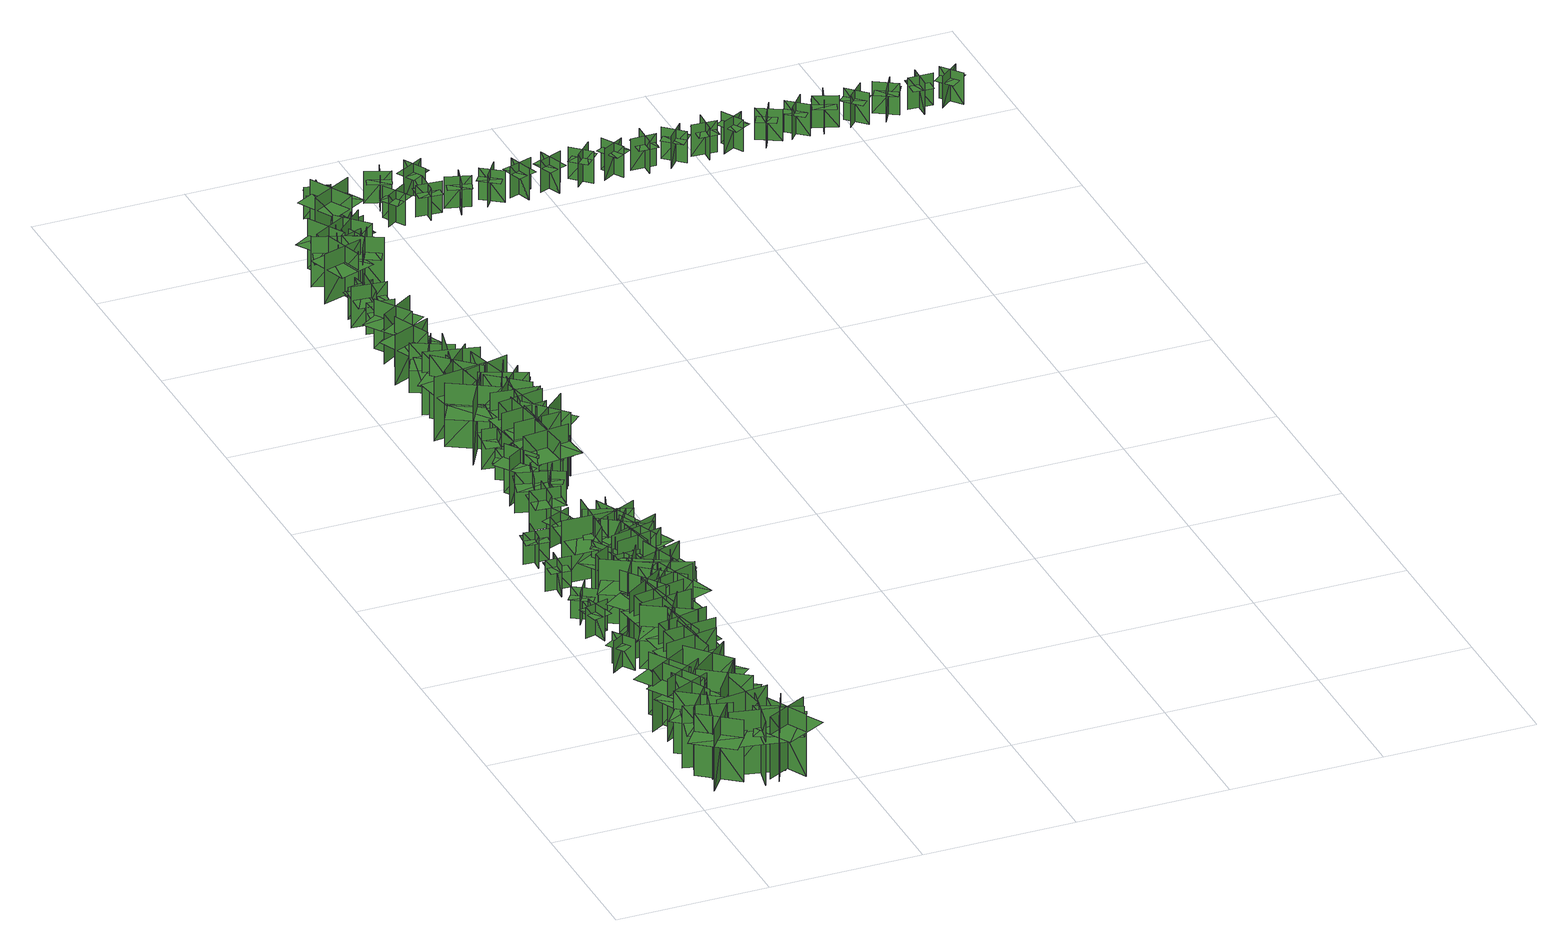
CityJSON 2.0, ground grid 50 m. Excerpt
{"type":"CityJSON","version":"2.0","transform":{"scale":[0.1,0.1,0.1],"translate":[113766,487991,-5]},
"CityObjects":{
"tree1":{"type":"SolitaryVegetationObject","geometry":[{"type":"MultiSurface","lod":"1","boundaries":[[[0,1,2]],[[0,2,3]],[[4,5,6]],[[4,6,7]],[[8,9,10]],[[8,10,11]],[[8,11,12]],[[8,12,13]]]}]},
"tree2":{"type":"SolitaryVegetationObject","geometry":[{"type":"MultiSurface","lod":"1","boundaries":[[[14,15,16]],[[14,16,17]],[[18,19,20]],[[18,20,21]],[[22,23,24]],[[22,24,25]],[[22,25,26]],[[22,26,27]]]}]},
"tree3":{"type":"SolitaryVegetationObject","geometry":[{"type":"MultiSurface","lod":"1","boundaries":[[[28,29,30]],[[28,30,31]],[[32,33,34]],[[32,34,35]],[[36,37,38]],[[36,38,39]],[[36,39,40]],[[36,40,41]]]}]},
"tree4":{"type":"SolitaryVegetationObject","geometry":[{"type":"MultiSurface","lod":"1","boundaries":[[[42,43,44]],[[42,44,45]],[[46,47,48]],[[46,48,49]],[[50,51,52]],[[50,52,53]],[[50,53,54]],[[50,54,55]]]}]},
"tree5":{"type":"SolitaryVegetationObject","geometry":[{"type":"MultiSurface","lod":"1","boundaries":[[[56,57,58]],[[56,58,59]],[[60,61,62]],[[60,62,63]],[[64,65,66]],[[64,66,67]],[[64,67,68]],[[64,68,69]]]}]},
"tree6":{"type":"SolitaryVegetationObject","geometry":[{"type":"MultiSurface","lod":"1","boundaries":[[[70,71,72]],[[70,72,73]],[[74,75,76]],[[74,76,77]],[[78,79,80]],[[78,80,81]],[[78,81,82]],[[78,82,83]]]}]},
"tree7":{"type":"SolitaryVegetationObject","geometry":[{"type":"MultiSurface","lod":"1","boundaries":[[[84,85,86]],[[84,86,87]],[[88,89,90]],[[88,90,91]],[[92,93,94]],[[92,94,95]],[[92,95,96]],[[92,96,97]]]}]},
"tree8":{"type":"SolitaryVegetationObject","geometry":[{"type":"MultiSurface","lod":"1","boundaries":[[[98,99,100]],[[98,100,101]],[[102,103,104]],[[102,104,105]],[[106,107,108]],[[106,108,109]],[[106,109,110]],[[106,110,111]]]}]},
"tree9":{"type":"SolitaryVegetationObject","geometry":[{"type":"MultiSurface","lod":"1","boundaries":[[[112,113,114]],[[112,114,115]],[[116,117,118]],[[116,118,119]],[[120,121,122]],[[120,122,123]],[[120,123,124]],[[120,124,125]]]}]},
"tree10":{"type":"SolitaryVegetationObject","geometry":[{"type":"MultiSurface","lod":"1","boundaries":[[[126,127,128]],[[126,128,129]],[[130,131,132]],[[130,132,133]],[[134,135,136]],[[134,136,137]],[[134,137,138]],[[134,138,139]]]}]},
"tree11":{"type":"SolitaryVegetationObject","geometry":[{"type":"MultiSurface","lod":"1","boundaries":[[[140,141,142]],[[140,142,143]],[[144,145,146]],[[144,146,147]],[[148,149,150]],[[148,150,151]],[[148,151,152]],[[148,152,153]]]}]},
"tree12":{"type":"SolitaryVegetationObject","geometry":[{"type":"MultiSurface","lod":"1","boundaries":[[[154,155,156]],[[154,156,157]],[[158,159,160]],[[158,160,161]],[[162,163,164]],[[162,164,165]],[[162,166,167]],[[162,167,163]]]}]},
"tree13":{"type":"SolitaryVegetationObject","geometry":[{"type":"MultiSurface","lod":"1","boundaries":[[[168,169,170]],[[168,170,171]],[[172,173,174]],[[172,174,175]],[[176,177,178]],[[176,178,179]],[[176,179,180]],[[176,180,181]]]}]},
"tree14":{"type":"SolitaryVegetationObject","geometry":[{"type":"MultiSurface","lod":"1","boundaries":[[[182,183,184]],[[182,184,185]],[[186,187,188]],[[186,188,189]],[[190,191,192]],[[190,192,193]],[[190,193,194]],[[190,194,195]]]}]},
"tree15":{"type":"SolitaryVegetationObject","geometry":[{"type":"MultiSurface","lod":"1","boundaries":[[[196,197,198]],[[196,198,199]],[[200,201,202]],[[200,202,203]],[[204,205,206]],[[204,206,207]],[[204,208,209]],[[204,209,205]]]}]},
"tree16":{"type":"SolitaryVegetationObject","geometry":[{"type":"MultiSurface","lod":"1","boundaries":[[[210,211,212]],[[210,212,213]],[[214,215,216]],[[214,216,217]],[[218,219,220]],[[218,220,221]],[[218,221,222]],[[218,222,223]]]}]},
"tree17":{"type":"SolitaryVegetationObject","geometry":[{"type":"MultiSurface","lod":"1","boundaries":[[[224,225,226]],[[224,226,227]],[[228,229,230]],[[228,230,231]],[[232,233,234]],[[232,234,235]],[[232,236,237]],[[232,237,233]]]}]},
"tree18":{"type":"SolitaryVegetationObject","geometry":[{"type":"MultiSurface","lod":"1","boundaries":[[[238,239,240]],[[238,240,241]],[[242,243,244]],[[242,244,245]],[[246,247,248]],[[246,248,249]],[[246,249,250]],[[246,250,251]]]}]},
"tree19":{"type":"SolitaryVegetationObject","geometry":[{"type":"MultiSurface","lod":"1","boundaries":[[[252,253,254]],[[252,254,255]],[[256,257,258]],[[256,258,259]],[[260,261,262]],[[260,262,263]],[[260,263,264]],[[260,264,265]]]}]},
"tree20":{"type":"SolitaryVegetationObject","geometry":[{"type":"MultiSurface","lod":"1","boundaries":[[[266,267,268]],[[266,268,269]],[[270,271,272]],[[270,272,273]],[[274,275,276]],[[274,276,277]],[[274,277,278]],[[274,278,279]]]}]},
"tree21":{"type":"SolitaryVegetationObject","geometry":[{"type":"MultiSurface","lod":"1","boundaries":[[[280,281,282]],[[280,282,283]],[[284,285,286]],[[284,286,287]],[[288,289,290]],[[288,290,291]],[[288,291,292]],[[288,292,293]]]}]},
"tree22":{"type":"SolitaryVegetationObject","geometry":[{"type":"MultiSurface","lod":"1","boundaries":[[[294,295,296]],[[294,296,297]],[[298,299,300]],[[298,300,301]],[[302,303,304]],[[302,304,305]],[[302,305,306]],[[302,306,307]]]}]},
"tree23":{"type":"SolitaryVegetationObject","geometry":[{"type":"MultiSurface","lod":"1","boundaries":[[[308,309,310]],[[308,310,311]],[[312,313,314]],[[312,314,315]],[[316,317,318]],[[316,318,319]],[[316,320,321]],[[316,321,317]]]}]},
"tree24":{"type":"SolitaryVegetationObject","geometry":[{"type":"MultiSurface","lod":"1","boundaries":[[[322,323,324]],[[322,324,325]],[[326,327,328]],[[326,328,329]],[[330,331,332]],[[330,332,333]],[[330,333,334]],[[330,334,335]]]}]},
"tree25":{"type":"SolitaryVegetationObject","geometry":[{"type":"MultiSurface","lod":"1","boundaries":[[[336,337,338]],[[336,338,339]],[[340,341,342]],[[340,342,343]],[[344,345,346]],[[344,346,347]],[[344,348,349]],[[344,349,345]]]}]},
"tree26":{"type":"SolitaryVegetationObject","geometry":[{"type":"MultiSurface","lod":"1","boundaries":[[[350,351,352]],[[350,352,353]],[[354,355,356]],[[354,356,357]],[[358,359,360]],[[358,360,361]],[[358,361,362]],[[358,362,363]]]}]},
"tree27":{"type":"SolitaryVegetationObject","geometry":[{"type":"MultiSurface","lod":"1","boundaries":[[[364,365,366]],[[364,366,367]],[[368,369,370]],[[368,370,371]],[[372,373,374]],[[372,374,375]],[[372,375,376]],[[372,376,377]]]}]},
"tree28":{"type":"SolitaryVegetationObject","geometry":[{"type":"MultiSurface","lod":"1","boundaries":[[[378,379,380]],[[378,380,381]],[[382,383,384]],[[382,384,385]],[[386,387,388]],[[386,388,389]],[[386,389,390]],[[386,390,391]]]}]},
"tree29":{"type":"SolitaryVegetationObject","geometry":[{"type":"MultiSurface","lod":"1","boundaries":[[[392,393,394]],[[392,394,395]],[[396,397,398]],[[396,398,399]],[[400,401,402]],[[400,402,403]],[[400,403,404]],[[400,404,405]]]}]},
"tree30":{"type":"SolitaryVegetationObject","geometry":[{"type":"MultiSurface","lod":"1","boundaries":[[[406,407,408]],[[406,408,409]],[[410,411,412]],[[410,412,413]],[[414,415,416]],[[414,416,417]],[[414,417,418]],[[414,418,419]]]}]},
"tree31":{"type":"SolitaryVegetationObject","geometry":[{"type":"MultiSurface","lod":"1","boundaries":[[[420,421,422]],[[420,422,423]],[[424,425,426]],[[424,426,427]],[[428,429,430]],[[428,430,431]],[[428,431,432]],[[428,432,433]]]}]},
"tree32":{"type":"SolitaryVegetationObject","geometry":[{"type":"MultiSurface","lod":"1","boundaries":[[[434,435,436]],[[434,436,437]],[[438,439,440]],[[438,440,441]],[[442,443,444]],[[442,444,445]],[[442,445,446]],[[442,446,447]]]}]},
"tree33":{"type":"SolitaryVegetationObject","geometry":[{"type":"MultiSurface","lod":"1","boundaries":[[[448,449,450]],[[448,450,451]],[[452,453,454]],[[452,454,455]],[[456,457,458]],[[456,458,459]],[[456,459,460]],[[456,460,461]]]}]},
"tree34":{"type":"SolitaryVegetationObject","geometry":[{"type":"MultiSurface","lod":"1","boundaries":[[[462,463,464]],[[462,464,465]],[[466,467,468]],[[466,468,469]],[[470,471,472]],[[470,472,473]],[[470,473,474]],[[470,474,475]]]}]},
"tree35":{"type":"SolitaryVegetationObject","geometry":[{"type":"MultiSurface","lod":"1","boundaries":[[[476,477,478]],[[476,478,479]],[[480,481,482]],[[480,482,483]],[[484,485,486]],[[484,486,487]],[[484,487,488]],[[484,488,489]]]}]},
"tree36":{"type":"SolitaryVegetationObject","geometry":[{"type":"MultiSurface","lod":"1","boundaries":[[[490,491,492]],[[490,492,493]],[[494,495,496]],[[494,496,497]],[[498,499,500]],[[498,500,501]],[[498,501,502]],[[498,502,503]]]}]},
"tree37":{"type":"SolitaryVegetationObject","geometry":[{"type":"MultiSurface","lod":"1","boundaries":[[[504,505,506]],[[504,506,507]],[[508,509,510]],[[508,510,511]],[[512,513,514]],[[512,514,515]],[[512,515,516]],[[512,516,517]]]}]},
"tree38":{"type":"SolitaryVegetationObject","geometry":[{"type":"MultiSurface","lod":"1","boundaries":[[[518,519,520]],[[518,520,521]],[[522,523,524]],[[522,524,525]],[[526,527,528]],[[526,528,529]],[[526,529,530]],[[526,530,531]]]}]},
"tree39":{"type":"SolitaryVegetationObject","geometry":[{"type":"MultiSurface","lod":"1","boundaries":[[[532,533,534]],[[532,534,535]],[[536,537,538]],[[536,538,539]],[[540,541,542]],[[540,542,543]],[[540,543,544]],[[540,544,545]]]}]},
"tree40":{"type":"SolitaryVegetationObject","geometry":[{"type":"MultiSurface","lod":"1","boundaries":[[[546,547,548]],[[546,548,549]],[[550,551,552]],[[550,552,553]],[[554,555,556]],[[554,556,557]],[[554,557,558]],[[554,558,559]]]}]},
"tree41":{"type":"SolitaryVegetationObject","geometry":[{"type":"MultiSurface","lod":"1","boundaries":[[[560,561,562]],[[560,562,563]],[[564,565,566]],[[564,566,567]],[[568,569,570]],[[568,570,571]],[[568,571,572]],[[568,572,573]]]}]},
"tree42":{"type":"SolitaryVegetationObject","geometry":[{"type":"MultiSurface","lod":"1","boundaries":[[[574,575,576]],[[574,576,577]],[[578,579,580]],[[578,580,581]],[[582,583,584]],[[582,584,585]],[[582,585,586]],[[582,586,587]]]}]},
"tree43":{"type":"SolitaryVegetationObject","geometry":[{"type":"MultiSurface","lod":"1","boundaries":[[[588,589,590]],[[588,590,591]],[[592,593,594]],[[592,594,595]],[[596,597,598]],[[596,598,599]],[[596,599,600]],[[596,600,601]]]}]},
"tree44":{"type":"SolitaryVegetationObject","geometry":[{"type":"MultiSurface","lod":"1","boundaries":[[[602,603,604]],[[602,604,605]],[[606,607,608]],[[606,608,609]],[[610,611,612]],[[610,612,613]],[[610,613,614]],[[610,614,615]]]}]},
"tree45":{"type":"SolitaryVegetationObject","geometry":[{"type":"MultiSurface","lod":"1","boundaries":[[[616,617,618]],[[616,618,619]],[[620,621,622]],[[620,622,623]],[[624,625,626]],[[624,626,627]],[[624,627,628]],[[624,628,629]]]}]},
"tree46":{"type":"SolitaryVegetationObject","geometry":[{"type":"MultiSurface","lod":"1","boundaries":[[[630,631,632]],[[630,632,633]],[[634,635,636]],[[634,636,637]],[[638,639,640]],[[638,640,641]],[[638,642,643]],[[638,643,639]]]}]},
"tree47":{"type":"SolitaryVegetationObject","geometry":[{"type":"MultiSurface","lod":"1","boundaries":[[[644,645,646]],[[644,646,647]],[[648,649,650]],[[648,650,651]],[[652,653,654]],[[652,654,655]],[[652,656,657]],[[652,657,653]]]}]},
"tree48":{"type":"SolitaryVegetationObject","geometry":[{"type":"MultiSurface","lod":"1","boundaries":[[[658,659,660]],[[658,660,661]],[[662,663,664]],[[662,664,665]],[[666,667,668]],[[666,668,669]],[[666,669,670]],[[666,670,671]]]}]},
"tree49":{"type":"SolitaryVegetationObject","geometry":[{"type":"MultiSurface","lod":"1","boundaries":[[[672,673,674]],[[672,674,675]],[[676,677,678]],[[676,678,679]],[[680,681,682]],[[680,682,683]],[[680,683,684]],[[680,684,685]]]}]},
"tree50":{"type":"SolitaryVegetationObject","geometry":[{"type":"MultiSurface","lod":"1","boundaries":[[[686,687,688]],[[686,688,689]],[[690,691,692]],[[690,692,693]],[[694,695,696]],[[694,696,697]],[[694,697,698]],[[694,698,699]]]}]},
"tree51":{"type":"SolitaryVegetationObject","geometry":[{"type":"MultiSurface","lod":"1","boundaries":[[[700,701,702]],[[700,702,703]],[[704,705,706]],[[704,706,707]],[[708,709,710]],[[708,710,711]],[[708,712,713]],[[708,713,709]]]}]},
"tree52":{"type":"SolitaryVegetationObject","geometry":[{"type":"MultiSurface","lod":"1","boundaries":[[[714,715,716]],[[714,716,717]],[[718,719,720]],[[718,720,721]],[[722,723,724]],[[722,724,725]],[[722,725,726]],[[722,726,727]]]}]},
"tree53":{"type":"SolitaryVegetationObject","geometry":[{"type":"MultiSurface","lod":"1","boundaries":[[[728,729,730]],[[728,730,731]],[[732,733,734]],[[732,734,735]],[[736,737,738]],[[736,738,739]],[[736,739,740]],[[736,740,741]]]}]},
"tree54":{"type":"SolitaryVegetationObject","geometry":[{"type":"MultiSurface","lod":"1","boundaries":[[[742,743,744]],[[742,744,745]],[[746,747,748]],[[746,748,749]],[[750,751,752]],[[750,752,753]],[[750,753,754]],[[750,754,755]]]}]},
"tree55":{"type":"SolitaryVegetationObject","geometry":[{"type":"MultiSurface","lod":"1","boundaries":[[[756,757,758]],[[756,758,759]],[[760,761,762]],[[760,762,763]],[[764,765,766]],[[764,766,767]],[[764,767,768]],[[764,768,769]]]}]},
"tree56":{"type":"SolitaryVegetationObject","geometry":[{"type":"MultiSurface","lod":"1","boundaries":[[[770,771,772]],[[770,772,773]],[[774,775,776]],[[774,776,777]],[[778,779,780]],[[778,780,781]],[[778,781,782]],[[778,782,783]]]}]},
"tree57":{"type":"SolitaryVegetationObject","geometry":[{"type":"MultiSurface","lod":"1","boundaries":[[[784,785,786]],[[784,786,787]],[[788,789,790]],[[788,790,791]],[[792,793,794]],[[792,794,795]],[[792,795,796]],[[792,796,797]]]}]},
"tree58":{"type":"SolitaryVegetationObject","geometry":[{"type":"MultiSurface","lod":"1","boundaries":[[[798,799,800]],[[798,800,801]],[[802,803,804]],[[802,804,805]],[[806,807,808]],[[806,808,809]],[[806,809,810]],[[806,810,811]]]}]},
"tree59":{"type":"SolitaryVegetationObject","geometry":[{"type":"MultiSurface","lod":"1","boundaries":[[[812,813,814]],[[812,814,815]],[[816,817,818]],[[816,818,819]],[[820,821,822]],[[820,822,823]],[[820,823,824]],[[820,824,825]]]}]},
"tree60":{"type":"SolitaryVegetationObject","geometry":[{"type":"MultiSurface","lod":"1","boundaries":[[[826,827,828]],[[826,828,829]],[[830,831,832]],[[830,832,833]],[[834,835,836]],[[834,836,837]],[[834,837,838]],[[834,838,839]]]}]},
"tree61":{"type":"SolitaryVegetationObject","geometry":[{"type":"MultiSurface","lod":"1","boundaries":[[[840,841,842]],[[840,842,843]],[[844,845,846]],[[844,846,847]],[[848,849,850]],[[848,850,851]],[[848,851,852]],[[848,852,853]]]}]},
"tree62":{"type":"SolitaryVegetationObject","geometry":[{"type":"MultiSurface","lod":"1","boundaries":[[[854,855,856]],[[854,856,857]],[[858,859,860]],[[858,860,861]],[[862,863,864]],[[862,864,865]],[[862,865,866]],[[862,866,867]]]}]},
"tree63":{"type":"SolitaryVegetationObject","geometry":[{"type":"MultiSurface","lod":"1","boundaries":[[[868,869,870]],[[868,870,871]],[[872,873,874]],[[872,874,875]],[[876,877,878]],[[876,878,879]],[[876,880,881]],[[876,881,877]]]}]},
"tree64":{"type":"SolitaryVegetationObject","geometry":[{"type":"MultiSurface","lod":"1","boundaries":[[[882,883,884]],[[882,884,885]],[[886,887,888]],[[886,888,889]],[[890,891,892]],[[890,892,893]],[[890,893,894]],[[890,894,895]]]}]},
"tree65":{"type":"SolitaryVegetationObject","geometry":[{"type":"MultiSurface","lod":"1","boundaries":[[[896,897,898]],[[896,898,899]],[[900,901,902]],[[900,902,903]],[[904,905,906]],[[904,906,907]],[[904,907,908]],[[904,908,909]]]}]},
"tree66":{"type":"SolitaryVegetationObject","geometry":[{"type":"MultiSurface","lod":"1","boundaries":[[[910,911,912]],[[910,912,913]],[[914,915,916]],[[914,916,917]],[[918,919,920]],[[918,920,921]],[[918,921,922]],[[918,922,923]]]}]},
"tree67":{"type":"SolitaryVegetationObject","geometry":[{"type":"MultiSurface","lod":"1","boundaries":[[[924,925,926]],[[924,926,927]],[[928,929,930]],[[928,930,931]],[[932,933,934]],[[932,934,935]],[[932,935,936]],[[932,936,937]]]}]},
"tree68":{"type":"SolitaryVegetationObject","geometry":[{"type":"MultiSurface","lod":"1","boundaries":[[[938,939,940]],[[938,940,941]],[[942,943,944]],[[942,944,945]],[[946,947,948]],[[946,948,949]],[[946,949,950]],[[946,950,951]]]}]},
"tree69":{"type":"SolitaryVegetationObject","geometry":[{"type":"MultiSurface","lod":"1","boundaries":[[[952,953,954]],[[952,954,955]],[[956,957,958]],[[956,958,959]],[[960,961,962]],[[960,962,963]],[[960,963,964]],[[960,964,965]]]}]},
"tree70":{"type":"SolitaryVegetationObject","geometry":[{"type":"MultiSurface","lod":"1","boundaries":[[[966,967,968]],[[966,968,969]],[[970,971,972]],[[970,972,973]],[[974,975,976]],[[974,976,977]],[[974,977,978]],[[974,978,979]]]}]},
"tree71":{"type":"SolitaryVegetationObject","geometry":[{"type":"MultiSurface","lod":"1","boundaries":[[[980,981,982]],[[980,982,983]],[[984,985,986]],[[984,986,987]],[[988,989,990]],[[988,990,991]],[[988,991,992]],[[988,992,993]]]}]},
"tree72":{"type":"SolitaryVegetationObject","geometry":[{"type":"MultiSurface","lod":"1","boundaries":[[[994,995,996]],[[994,996,997]],[[998,999,1000]],[[998,1000,1001]],[[1002,1003,1004]],[[1002,1004,1005]],[[1002,1005,1006]],[[1002,1006,1007]]]}]},
"tree73":{"type":"SolitaryVegetationObject","geometry":[{"type":"MultiSurface","lod":"1","boundaries":[[[1008,1009,1010]],[[1008,1010,1011]],[[1012,1013,1014]],[[1012,1014,1015]],[[1016,1017,1018]],[[1016,1018,1019]],[[1016,1019,1020]],[[1016,1020,1021]]]}]},
"tree74":{"type":"SolitaryVegetationObject","geometry":[{"type":"MultiSurface","lod":"1","boundaries":[[[1022,1023,1024]],[[1022,1024,1025]],[[1026,1027,1028]],[[1026,1028,1029]],[[1030,1031,1032]],[[1030,1032,1033]],[[1030,1033,1034]],[[1030,1034,1035]]]}]},
"tree75":{"type":"SolitaryVegetationObject","geometry":[{"type":"MultiSurface","lod":"1","boundaries":[[[1036,1037,1038]],[[1036,1038,1039]],[[1040,1041,1042]],[[1040,1042,1043]],[[1044,1045,1046]],[[1044,1046,1047]],[[1044,1047,1048]],[[1044,1048,1049]]]}]},
"tree76":{"type":"SolitaryVegetationObject","geometry":[{"type":"MultiSurface","lod":"1","boundaries":[[[1050,1051,1052]],[[1050,1052,1053]],[[1054,1055,1056]],[[1054,1056,1057]],[[1058,1059,1060]],[[1058,1060,1061]],[[1058,1061,1062]],[[1058,1062,1063]]]}]},
"tree77":{"type":"SolitaryVegetationObject","geometry":[{"type":"MultiSurface","lod":"1","boundaries":[[[1064,1065,1066]],[[1064,1066,1067]],[[1068,1069,1070]],[[1068,1070,1071]],[[1072,1073,1074]],[[1072,1074,1075]],[[1072,1076,1077]],[[1072,1077,1073]]]}]},
"tree78":{"type":"SolitaryVegetationObject","geometry":[{"type":"MultiSurface","lod":"1","boundaries":[[[1078,1079,1080]],[[1078,1080,1081]],[[1082,1083,1084]],[[1082,1084,1085]],[[1086,1087,1088]],[[1086,1088,1089]],[[1086,1089,1090]],[[1086,1090,1091]]]}]},
"tree79":{"type":"SolitaryVegetationObject","geometry":[{"type":"MultiSurface","lod":"1","boundaries":[[[1092,1093,1094]],[[1092,1094,1095]],[[1096,1097,1098]],[[1096,1098,1099]],[[1100,1101,1102]],[[1100,1102,1103]],[[1100,1103,1104]],[[1100,1104,1105]]]}]},
"tree80":{"type":"SolitaryVegetationObject","geometry":[{"type":"MultiSurface","lod":"1","boundaries":[[[1106,1107,1108]],[[1106,1108,1109]],[[1110,1111,1112]],[[1110,1112,1113]],[[1114,1115,1116]],[[1114,1116,1117]],[[1114,1118,1119]],[[1114,1119,1115]]]}]},
"tree81":{"type":"SolitaryVegetationObject","geometry":[{"type":"MultiSurface","lod":"1","boundaries":[[[1120,1121,1122]],[[1120,1122,1123]],[[1124,1125,1126]],[[1124,1126,1127]],[[1128,1129,1130]],[[1128,1130,1131]],[[1128,1131,1132]],[[1128,1132,1133]]]}]},
"tree82":{"type":"SolitaryVegetationObject","geometry":[{"type":"MultiSurface","lod":"1","boundaries":[[[1134,1135,1136]],[[1134,1136,1137]],[[1138,1139,1140]],[[1138,1140,1141]],[[1142,1143,1144]],[[1142,1144,1145]],[[1142,1145,1146]],[[1142,1146,1147]]]}]},
"tree83":{"type":"SolitaryVegetationObject","geometry":[{"type":"MultiSurface","lod":"1","boundaries":[[[1148,1149,1150]],[[1148,1150,1151]],[[1152,1153,1154]],[[1152,1154,1155]],[[1156,1157,1158]],[[1156,1158,1159]],[[1156,1160,1161]],[[1156,1161,1157]]]}]},
"tree84":{"type":"SolitaryVegetationObject","geometry":[{"type":"MultiSurface","lod":"1","boundaries":[[[1162,1163,1164]],[[1162,1164,1165]],[[1166,1167,1168]],[[1166,1168,1169]],[[1170,1171,1172]],[[1170,1172,1173]],[[1170,1174,1175]],[[1170,1175,1171]]]}]},
"tree85":{"type":"SolitaryVegetationObject","geometry":[{"type":"MultiSurface","lod":"1","boundaries":[[[1176,1177,1178]],[[1176,1178,1179]],[[1180,1181,1182]],[[1180,1182,1183]],[[1184,1185,1186]],[[1184,1186,1187]],[[1184,1188,1189]],[[1184,1189,1185]]]}]},
"tree86":{"type":"SolitaryVegetationObject","geometry":[{"type":"MultiSurface","lod":"1","boundaries":[[[1190,1191,1192]],[[1190,1192,1193]],[[1194,1195,1196]],[[1194,1196,1197]],[[1198,1199,1200]],[[1198,1200,1201]],[[1198,1202,1203]],[[1198,1203,1199]]]}]},
"tree87":{"type":"SolitaryVegetationObject","geometry":[{"type":"MultiSurface","lod":"1","boundaries":[[[1204,1205,1206]],[[1204,1206,1207]],[[1208,1209,1210]],[[1208,1210,1211]],[[1212,1213,1214]],[[1212,1214,1215]],[[1212,1216,1217]],[[1212,1217,1213]]]}]},
"tree88":{"type":"SolitaryVegetationObject","geometry":[{"type":"MultiSurface","lod":"1","boundaries":[[[1218,1219,1220]],[[1218,1220,1221]],[[1222,1223,1224]],[[1222,1224,1225]],[[1226,1227,1228]],[[1226,1228,1229]],[[1226,1230,1231]],[[1226,1231,1227]]]}]},
"tree89":{"type":"SolitaryVegetationObject","geometry":[{"type":"MultiSurface","lod":"1","boundaries":[[[1232,1233,1234]],[[1232,1234,1235]],[[1236,1237,1238]],[[1236,1238,1239]],[[1240,1241,1242]],[[1240,1242,1243]],[[1240,1244,1245]],[[1240,1245,1241]]]}]},
"tree90":{"type":"SolitaryVegetationObject","geometry":[{"type":"MultiSurface","lod":"1","boundaries":[[[1246,1247,1248]],[[1246,1248,1249]],[[1250,1251,1252]],[[1250,1252,1253]],[[1254,1255,1256]],[[1254,1256,1257]],[[1254,1258,1259]],[[1254,1259,1255]]]}]},
"tree91":{"type":"SolitaryVegetationObject","geometry":[{"type":"MultiSurface","lod":"1","boundaries":[[[1260,1261,1262]],[[1260,1262,1263]],[[1264,1265,1266]],[[1264,1266,1267]],[[1268,1269,1270]],[[1268,1270,1271]],[[1268,1272,1273]],[[1268,1273,1269]]]}]},
"tree92":{"type":"SolitaryVegetationObject","geometry":[{"type":"MultiSurface","lod":"1","boundaries":[[[1274,1275,1276]],[[1274,1276,1277]],[[1278,1279,1280]],[[1278,1280,1281]],[[1282,1283,1284]],[[1282,1284,1285]],[[1282,1286,1287]],[[1282,1287,1283]]]}]},
"tree93":{"type":"SolitaryVegetationObject","geometry":[{"type":"MultiSurface","lod":"1","boundaries":[[[1288,1289,1290]],[[1288,1290,1291]],[[1292,1293,1294]],[[1292,1294,1295]],[[1296,1297,1298]],[[1296,1298,1299]],[[1296,1300,1301]],[[1296,1301,1297]]]}]},
"tree94":{"type":"SolitaryVegetationObject","geometry":[{"type":"MultiSurface","lod":"1","boundaries":[[[1302,1303,1304]],[[1302,1304,1305]],[[1306,1307,1308]],[[1306,1308,1309]],[[1310,1311,1312]],[[1310,1312,1313]],[[1310,1314,1315]],[[1310,1315,1311]]]}]},
"tree95":{"type":"SolitaryVegetationObject","geometry":[{"type":"MultiSurface","lod":"1","boundaries":[[[1316,1317,1318]],[[1316,1318,1319]],[[1320,1321,1322]],[[1320,1322,1323]],[[1324,1325,1326]],[[1324,1326,1327]],[[1324,1328,1329]],[[1324,1329,1325]]]}]},
"tree96":{"type":"SolitaryVegetationObject","geometry":[{"type":"MultiSurface","lod":"1","boundaries":[[[1330,1331,1332]],[[1330,1332,1333]],[[1334,1335,1336]],[[1334,1336,1337]],[[1338,1339,1340]],[[1338,1340,1341]],[[1338,1342,1343]],[[1338,1343,1339]]]}]},
"tree97":{"type":"SolitaryVegetationObject","geometry":[{"type":"MultiSurface","lod":"1","boundaries":[[[1344,1345,1346]],[[1344,1346,1347]],[[1348,1349,1350]],[[1348,1350,1351]],[[1352,1353,1354]],[[1352,1354,1355]],[[1352,1356,1357]],[[1352,1357,1353]]]}]},
"tree98":{"type":"SolitaryVegetationObject","geometry":[{"type":"MultiSurface","lod":"1","boundaries":[[[1358,1359,1360]],[[1358,1360,1361]],[[1362,1363,1364]],[[1362,1364,1365]],[[1366,1367,1368]],[[1366,1368,1369]],[[1366,1370,1371]],[[1366,1371,1367]]]}]},
"tree99":{"type":"SolitaryVegetationObject","geometry":[{"type":"MultiSurface","lod":"1","boundaries":[[[1372,1373,1374]],[[1372,1374,1375]],[[1376,1377,1378]],[[1376,1378,1379]],[[1380,1381,1382]],[[1380,1382,1383]],[[1380,1384,1385]],[[1380,1385,1381]]]}]},
"tree100":{"type":"SolitaryVegetationObject","geometry":[{"type":"MultiSurface","lod":"1","boundaries":[[[1386,1387,1388]],[[1386,1388,1389]],[[1390,1391,1392]],[[1390,1392,1393]],[[1394,1395,1396]],[[1394,1396,1397]],[[1394,1398,1399]],[[1394,1399,1395]]]}]},
"tree101":{"type":"SolitaryVegetationObject","geometry":[{"type":"MultiSurface","lod":"1","boundaries":[[[1400,1401,1402]],[[1400,1402,1403]],[[1404,1405,1406]],[[1404,1406,1407]],[[1408,1409,1410]],[[1408,1410,1411]],[[1408,1412,1413]],[[1408,1413,1409]]]}]},
"tree102":{"type":"SolitaryVegetationObject","geometry":[{"type":"MultiSurface","lod":"1","boundaries":[[[1414,1415,1416]],[[1414,1416,1417]],[[1418,1419,1420]],[[1418,1420,1421]],[[1422,1423,1424]],[[1422,1424,1425]],[[1422,1426,1427]],[[1422,1427,1423]]]}]},
"tree103":{"type":"SolitaryVegetationObject","geometry":[{"type":"MultiSurface","lod":"1","boundaries":[[[1428,1429,1430]],[[1428,1430,1431]],[[1432,1433,1434]],[[1432,1434,1435]],[[1436,1437,1438]],[[1436,1438,1439]],[[1436,1440,1441]],[[1436,1441,1437]]]}]},
"tree104":{"type":"SolitaryVegetationObject","geometry":[{"type":"MultiSurface","lod":"1","boundaries":[[[1442,1443,1444]],[[1442,1444,1445]],[[1446,1447,1448]],[[1446,1448,1449]],[[1450,1451,1452]],[[1450,1452,1453]],[[1450,1454,1455]],[[1450,1455,1451]]]}]}
},
"vertices":[
[70,87,15],[164,211,15],[164,211,230],[70,87,230],[172,101,15],[49,194,15],[49,194,230],[172,101,230],[172,101,170],[219,163,170],[96,256,170],[49,194,170],[2,133,170],[126,39,170],
[183,210,15],[34,251,15],[34,251,230],[183,210,230],[133,300,15],[91,151,15],[91,151,230],[133,300,230],[133,300,170],[58,321,170],[17,172,170],[91,151,170],[166,130,170],[208,279,170],
[171,254,13],[47,346,13],[47,346,228],[171,254,228],[157,356,13],[64,232,13],[64,232,228],[157,356,228],[157,356,168],[95,402,168],[2,278,168],[64,232,168],[126,185,168],[219,310,168],
[53,348,11],[193,415,11],[193,415,227],[53,348,227],[151,314,11],[84,453,11],[84,453,227],[151,314,227],[151,314,166],[220,347,166],[153,487,166],[84,453,166],[14,420,166],[81,280,166],
[83,517,12],[162,383,12],[162,383,228],[83,517,228],[57,417,12],[190,496,12],[190,496,228],[57,417,228],[57,417,168],[96,350,168],[230,429,168],[190,496,168],[151,563,168],[17,484,168],
[259,225,17],[223,53,17],[223,53,237],[259,225,237],[142,148,17],[314,113,17],[314,113,237],[142,148,237],[244,217,166],[164,232,166],[132,59,166],[212,44,166],[292,29,166],[324,202,166],
[172,573,9],[40,492,9],[40,492,224],[172,573,224],[72,597,9],[153,465,9],[153,465,224],[72,597,224],[72,597,164],[6,557,164],[87,425,164],[153,465,164],[219,506,164],[138,638,164],
[226,347,16],[248,172,16],[248,172,235],[226,347,235],[140,236,16],[315,258,16],[315,258,235],[140,236,235],[215,334,165],[135,323,165],[159,148,165],[240,160,165],[320,171,165],[296,346,165],
[154,429,17],[297,325,17],[297,325,236],[154,429,236],[177,290,17],[280,433,17],[280,433,236],[177,290,236],[156,412,165],[109,345,165],[254,245,165],[300,311,165],[347,378,165],[203,479,165],
[368,100,19],[227,165,19],[227,165,234],[368,100,234],[333,197,19],[268,56,19],[268,56,234],[333,197,234],[333,197,174],[263,230,174],[197,89,174],[268,56,174],[338,24,174],[403,164,174],
[354,52,20],[284,189,20],[284,189,235],[354,52,235],[386,150,20],[249,79,20],[249,79,235],[386,150,235],[386,150,175],[351,218,175],[213,148,175],[249,79,175],[284,10,175],[422,81,175],
[69,859,12],[137,905,12],[137,905,121],[69,859,121],[133,847,12],[87,915,12],[87,915,121],[133,847,121],[75,863,93],[137,905,93],[119,932,93],[56,890,93],[93,836,93],[156,878,93],
[173,574,17],[286,440,17],[286,440,236],[173,574,236],[161,435,17],[295,548,17],[295,548,236],[161,435,236],[170,558,165],[109,504,165],[225,372,165],[286,425,165],[347,479,165],[231,611,165],
[215,718,17],[243,544,17],[243,544,236],[215,718,236],[133,604,17],[307,632,17],[307,632,236],[133,604,236],[204,705,165],[124,691,165],[155,517,165],[235,532,165],[315,546,165],[284,719,165],
[116,1040,15],[95,1119,15],[95,1119,124],[116,1040,124],[148,1096,15],[68,1075,15],[68,1075,124],[148,1096,124],[114,1046,96],[95,1119,96],[63,1111,96],[82,1038,96],[145,1055,96],[126,1128,96],
[329,689,17],[154,676,17],[154,676,236],[329,689,236],[223,780,17],[236,605,17],[236,605,236],[223,780,236],[318,700,165],[310,781,165],[135,765,165],[142,684,165],[150,603,165],[325,619,165],
[143,1160,16],[74,1205,16],[74,1205,126],[143,1160,126],[129,1224,16],[84,1155,16],[84,1155,126],[129,1224,126],[138,1164,97],[74,1205,97],[56,1178,97],[120,1137,97],[155,1192,97],[92,1233,97],
[284,878,16],[193,728,16],[193,728,236],[284,878,236],[148,845,16],[299,754,16],[299,754,236],[148,845,236],[268,875,165],[198,917,165],[109,765,165],[179,723,165],[249,682,165],[338,834,165],
[254,642,17],[216,814,17],[216,814,236],[254,642,236],[329,761,17],[157,722,17],[157,722,236],[329,761,236],[264,656,165],[343,675,165],[302,846,165],[223,827,165],[144,808,165],[185,637,165],
[327,874,16],[152,856,16],[152,856,236],[327,874,236],[218,962,16],[237,787,16],[237,787,236],[218,962,236],[315,886,165],[305,966,165],[130,945,165],[140,864,165],[150,783,165],[325,805,165],
[174,1064,17],[274,919,17],[274,919,236],[174,1064,236],[149,926,17],[293,1027,17],[293,1027,236],[149,926,236],[170,1048,165],[104,1000,165],[207,857,165],[273,905,165],[339,953,165],[236,1095,165],
[250,823,16],[216,996,16],[216,996,236],[250,823,236],[328,939,16],[155,906,16],[155,906,236],[328,939,236],[260,836,165],[339,853,165],[303,1026,165],[223,1009,165],[144,992,165],[180,819,165],
[100,1332,15],[106,1414,15],[106,1414,124],[100,1332,124],[149,1375,15],[66,1381,15],[66,1381,124],[149,1375,124],[100,1339,96],[106,1414,96],[73,1417,96],[68,1341,96],[133,1337,96],[138,1412,96],
[277,1181,17],[187,1030,17],[187,1030,236],[277,1181,236],[142,1147,17],[293,1057,17],[293,1057,236],[142,1147,236],[261,1178,165],[191,1219,165],[103,1066,165],[173,1026,165],[244,985,165],[332,1138,165],
[152,1553,13],[70,1560,13],[70,1560,123],[152,1553,123],[110,1603,13],[103,1520,13],[103,1520,123],[110,1603,123],[145,1553,95],[70,1560,95],[67,1528,95],[142,1521,95],[148,1586,95],[73,1593,95],
[257,1200,20],[184,1173,20],[184,1173,128],[257,1200,128],[210,1221,20],[237,1149,20],[237,1149,128],[210,1221,128],[210,1221,98],[174,1208,98],[201,1135,98],[237,1149,98],[273,1162,98],[246,1235,98],
[320,903,20],[300,1023,20],[300,1023,189],[320,903,189],[367,969,20],[247,949,20],[247,949,189],[367,969,189],[367,969,142],[357,1029,142],[237,1009,142],[247,949,142],[257,889,142],[377,908,142],
[250,952,18],[350,1071,18],[350,1071,234],[250,952,234],[353,961,18],[234,1060,18],[234,1060,234],[353,961,234],[353,961,173],[403,1020,173],[284,1120,173],[234,1060,173],[185,1001,173],[304,902,173],
[357,1046,18],[222,1123,18],[222,1123,234],[357,1046,234],[330,1146,18],[253,1011,18],[253,1011,234],[330,1146,234],[330,1146,173],[263,1184,173],[186,1049,173],[253,1011,173],[321,973,173],[397,1107,173],
[266,1212,18],[196,1331,18],[196,1331,190],[266,1212,190],[294,1318,18],[175,1248,18],[175,1248,190],[294,1318,190],[270,1224,134],[325,1257,134],[253,1375,134],[198,1342,134],[144,1309,134],[216,1191,134],
[392,1015,20],[245,966,20],[245,966,235],[392,1015,235],[300,1062,20],[349,915,20],[349,915,235],[300,1062,235],[300,1062,175],[226,1037,175],[276,890,175],[349,915,175],[422,939,175],[373,1086,175],
[231,1498,16],[226,1322,16],[226,1322,235],[231,1498,235],[129,1402,16],[305,1397,16],[305,1397,235],[129,1402,235],[218,1487,164],[137,1488,164],[135,1312,164],[217,1311,164],[298,1311,164],[299,1487,164],
[258,1192,20],[344,1106,20],[344,1106,189],[258,1192,189],[258,1111,20],[343,1197,20],[343,1197,189],[258,1111,189],[258,1111,141],[301,1068,141],[387,1154,141],[343,1197,141],[300,1240,141],[214,1154,141],
[402,1024,20],[258,1082,20],[258,1082,235],[402,1024,235],[362,1119,20],[305,975,20],[305,975,235],[362,1119,235],[362,1119,175],[290,1148,175],[233,1004,175],[305,975,175],[377,947,175],[434,1091,175],
[292,1172,19],[285,1293,19],[285,1293,188],[292,1172,188],[346,1232,19],[225,1225,19],[225,1225,188],[346,1232,188],[346,1232,141],[343,1293,141],[222,1286,141],[225,1225,141],[228,1164,141],[350,1171,141],
[307,1196,20],[356,1050,20],[356,1050,235],[307,1196,235],[260,1104,20],[407,1154,20],[407,1154,235],[260,1104,235],[260,1104,175],[285,1031,175],[432,1080,175],[407,1154,175],[382,1227,175],[236,1178,175],
[295,1311,19],[322,1158,19],[322,1158,234],[295,1311,234],[236,1226,19],[388,1253,19],[388,1253,234],[236,1226,234],[236,1226,174],[249,1150,174],[402,1177,174],[388,1253,174],[375,1330,174],[222,1303,174],
[353,1294,18],[225,1382,18],[225,1382,234],[353,1294,234],[335,1395,18],[247,1268,18],[247,1268,234],[335,1395,234],[335,1395,173],[271,1439,173],[183,1312,173],[247,1268,173],[311,1224,173],[399,1351,173],
[289,1349,19],[322,1198,19],[322,1198,234],[289,1349,234],[233,1262,19],[384,1296,19],[384,1296,234],[233,1262,234],[233,1262,174],[249,1187,174],[401,1220,174],[384,1296,174],[367,1371,174],[216,1338,174],
[251,1641,18],[180,1610,18],[180,1610,126],[251,1641,126],[203,1660,18],[235,1589,18],[235,1589,126],[203,1660,126],[203,1660,95],[167,1644,95],[199,1573,95],[235,1589,95],[270,1605,95],[238,1676,95],
[321,1294,23],[343,1220,23],[343,1220,131],[321,1294,131],[296,1249,23],[370,1271,23],[370,1271,131],[296,1249,131],[296,1249,100],[307,1212,100],[381,1234,100],[370,1271,100],[359,1308,100],[285,1286,100],
[308,1489,17],[255,1343,17],[255,1343,232],[308,1489,232],[214,1446,17],[360,1393,17],[360,1393,232],[214,1446,232],[214,1446,172],[188,1373,172],[334,1320,172],[360,1393,172],[386,1466,172],[240,1519,172],
[301,1367,20],[360,1224,20],[360,1224,235],[301,1367,235],[261,1273,20],[404,1331,20],[404,1331,235],[261,1273,235],[261,1273,175],[290,1201,175],[433,1259,175],[404,1331,175],[375,1403,175],[232,1344,175],
[338,1336,19],[273,1476,19],[273,1476,234],[338,1336,234],[374,1432,19],[234,1367,19],[234,1367,234],[374,1432,234],[374,1432,174],[341,1503,174],[201,1437,174],[234,1367,174],[266,1297,174],[407,1362,174],
[261,1722,18],[162,1729,18],[162,1729,156],[261,1722,156],[218,1772,18],[211,1673,18],[211,1673,156],[218,1772,156],[218,1772,117],[169,1776,117],[161,1677,117],[211,1673,117],[260,1669,117],[268,1769,117],
[356,1324,21],[300,1415,21],[300,1415,162],[356,1324,162],[375,1406,21],[284,1351,21],[284,1351,162],[375,1406,162],[351,1332,126],[300,1415,126],[265,1393,126],[315,1310,126],[387,1354,126],[336,1437,126],
[313,1396,23],[312,1443,23],[312,1443,102],[313,1396,102],[338,1422,23],[291,1421,23],[291,1421,102],[338,1422,102],[338,1422,76],[291,1421,76],[291,1396,76],[338,1396,76],[338,1448,76],[290,1447,76],
[201,1785,19],[228,1880,19],[228,1880,158],[201,1785,158],[259,1817,19],[163,1844,19],[163,1844,158],[259,1817,158],[259,1817,119],[272,1865,119],[176,1892,119],[163,1844,119],[150,1796,119],[246,1769,119],
[184,1974,16],[252,1872,16],[252,1872,185],[184,1974,185],[168,1894,16],[269,1962,16],[269,1962,185],[168,1894,185],[168,1894,138],[201,1844,138],[303,1911,138],[269,1962,138],[235,2013,138],[134,1945,138],
[199,1998,19],[243,2062,19],[243,2062,127],[199,1998,127],[250,2007,19],[186,2051,19],[186,2051,127],[250,2007,127],[250,2007,96],[272,2039,96],[208,2083,96],[186,2051,96],[164,2019,96],[228,1975,96],
[327,1835,21],[254,1874,21],[254,1874,131],[327,1835,131],[308,1898,21],[269,1825,21],[269,1825,131],[308,1898,131],[321,1838,103],[254,1874,103],[239,1846,103],[305,1810,103],[336,1867,103],[270,1903,103],
[224,2160,20],[211,2061,20],[211,2061,159],[224,2160,159],[172,2120,20],[270,2106,20],[270,2106,159],[172,2120,159],[172,2120,120],[165,2070,120],[264,2057,120],[270,2106,120],[277,2156,120],[178,2169,120],
[126,2295,17],[277,2205,17],[277,2205,237],[126,2295,237],[160,2159,17],[250,2311,17],[250,2311,237],[160,2159,237],[129,2279,166],[88,2208,166],[242,2121,166],[282,2192,166],[322,2262,166],[169,2349,166],
[374,1931,18],[220,1915,18],[220,1915,233],[374,1931,233],[294,1996,18],[310,1842,18],[310,1842,233],[294,1996,233],[294,1996,173],[217,1989,173],[233,1834,173],[310,1842,173],[387,1850,173],[371,2004,173],
[194,2450,17],[219,2275,17],[219,2275,236],[194,2450,236],[110,2338,17],[285,2362,17],[285,2362,236],[110,2338,236],[184,2437,166],[103,2424,166],[131,2250,166],[211,2263,166],[292,2276,166],[264,2450,166],
[228,2001,18],[382,2009,18],[382,2009,233],[228,2001,233],[304,1931,18],[296,2086,18],[296,2086,233],[304,1931,233],[304,1931,173],[381,1935,173],[373,2090,173],[296,2086,173],[219,2082,173],[226,1928,173],
[277,2147,18],[298,1993,18],[298,1993,234],[277,2147,234],[214,2065,18],[367,2086,18],[367,2086,234],[214,2065,234],[214,2065,173],[225,1988,173],[378,2010,173],[367,2086,173],[357,2163,173],[203,2141,173],
[331,2010,22],[361,1909,22],[361,1909,162],[331,2010,162],[299,1951,22],[299,1951,162],[400,1980,162],[400,1980,22],[299,1951,118],[312,1909,118],[392,1932,118],[380,1974,118],[367,2016,118],[287,1993,118],
[276,2347,17],[150,2470,17],[150,2470,236],[276,2347,236],[274,2487,17],[152,2361,17],[152,2361,236],[274,2487,236],[277,2364,165],[333,2423,165],[204,2544,165],[148,2484,165],[93,2425,165],[222,2305,165],
[384,2157,18],[232,2130,18],[232,2130,234],[384,2157,234],[300,2217,18],[327,2064,18],[327,2064,234],[300,2217,234],[300,2217,173],[224,2203,173],[251,2051,173],[327,2064,173],[403,2077,173],[377,2230,173],
[230,2191,18],[384,2172,18],[384,2172,234],[230,2191,234],[293,2109,18],[312,2263,18],[312,2263,234],[293,2109,234],[293,2109,173],[370,2100,173],[389,2254,173],[312,2263,173],[235,2272,173],[216,2119,173],
[308,2453,17],[137,2495,17],[137,2495,236],[308,2453,236],[235,2572,17],[193,2401,17],[193,2401,236],[235,2572,236],[300,2467,165],[318,2547,165],[146,2586,165],[128,2506,165],[110,2427,165],[282,2388,165],
[422,2102,18],[301,1990,18],[301,1990,237],[422,2102,237],[292,2107,18],[404,1985,18],[404,1985,237],[292,2107,237],[412,2093,180],[301,1990,180],[345,1942,180],[456,2045,180],[368,2141,180],[257,2038,180],
[269,2195,18],[370,2312,18],[370,2312,234],[269,2195,234],[372,2202,18],[254,2303,18],[254,2303,234],[372,2202,234],[372,2202,173],[422,2260,173],[305,2362,173],[254,2303,173],[204,2244,173],[321,2143,173],
[170,2536,17],[234,2659,17],[234,2659,190],[170,2536,190],[275,2569,17],[152,2633,17],[152,2633,190],[275,2569,190],[183,2539,134],[240,2511,134],[302,2634,134],[244,2663,134],[187,2692,134],[125,2568,134],
[310,2295,18],[273,2445,18],[273,2445,233],[310,2295,233],[364,2383,18],[214,2346,18],[214,2346,233],[364,2383,233],[364,2383,173],[346,2458,173],[195,2421,173],[214,2346,173],[233,2270,173],[383,2308,173],
[343,2360,18],[277,2220,18],[277,2220,233],[343,2360,233],[245,2325,18],[386,2260,18],[386,2260,233],[245,2325,233],[245,2325,173],[213,2255,173],[353,2190,173],[386,2260,173],[419,2330,173],[278,2395,173],
[176,2799,14],[230,2672,14],[230,2672,187],[176,2799,187],[135,2697,14],[262,2751,14],[262,2751,187],[135,2697,187],[171,2788,131],[112,2762,131],[168,2635,131],[227,2661,131],[285,2687,131],[229,2813,131],
[267,2898,15],[152,2823,15],[152,2823,187],[267,2898,187],[160,2921,15],[236,2805,15],[236,2805,187],[160,2921,187],[255,2902,132],[219,2955,132],[105,2877,132],[141,2824,132],[177,2771,132],[291,2849,132],
[199,2945,19],[211,3032,19],[211,3032,129],[199,2945,129],[255,2987,19],[168,2999,19],[168,2999,129],[255,2987,129],[206,2949,94],[246,2944,94],[257,3032,94],[216,3036,94],[176,3041,94],[165,2954,94],
[210,3113,19],[201,3000,19],[201,3000,160],[210,3113,160],[142,3054,19],[255,3045,19],[255,3045,160],[142,3054,160],[202,3106,114],[150,3110,114],[143,2997,114],[195,2993,114],[247,2990,114],[254,3103,114],
[153,3105,19],[240,3121,19],[240,3121,129],[153,3105,129],[211,3065,19],[195,3152,19],[195,3152,129],[211,3065,129],[160,3100,93],[168,3060,93],[254,3077,93],[246,3117,93],[238,3157,93],[152,3140,93],
[178,3316,17],[219,3184,17],[219,3184,189],[178,3316,189],[126,3219,17],[259,3260,17],[259,3260,189],[126,3219,189],[171,3305,134],[110,3285,134],[154,3153,134],[214,3174,134],[275,3194,134],[231,3325,134],
[228,3381,15],[183,3250,15],[183,3250,188],[228,3381,188],[129,3333,15],[260,3288,15],[260,3288,188],[129,3333,188],[216,3376,132],[155,3396,132],[112,3264,132],[173,3244,132],[234,3225,132],[277,3356,132],
[270,3410,15],[150,3340,15],[150,3340,188],[270,3410,188],[163,3438,15],[233,3319,15],[233,3319,188],[163,3438,188],[257,3414,132],[224,3469,132],[106,3397,132],[139,3342,132],[173,3288,132],[291,3360,132],
[327,3238,22],[215,3299,22],[215,3299,192],[327,3238,192],[303,3317,22],[303,3317,192],[242,3204,192],[242,3204,22],[303,3317,139],[257,3342,139],[208,3252,139],[255,3227,139],[301,3201,139],[350,3291,139],
[327,3274,20],[233,3323,20],[233,3323,161],[327,3274,161],[302,3354,20],[252,3260,20],[252,3260,161],[302,3354,161],[319,3278,125],[233,3323,125],[214,3286,125],[300,3241,125],[339,3315,125],[253,3360,125],
[323,3370,24],[225,3332,24],[225,3332,163],[323,3370,163],[261,3396,24],[261,3396,163],[299,3299,163],[299,3299,24],[261,3396,119],[221,3380,119],[251,3303,119],[292,3319,119],[332,3334,119],[302,3412,119],
[322,3427,18],[230,3339,18],[230,3339,188],[322,3427,188],[240,3428,18],[240,3428,188],[329,3336,188],[329,3336,18],[240,3428,134],[202,3392,134],[272,3318,134],[311,3355,134],[349,3392,134],[279,3465,134],
[331,3389,17],[244,3451,17],[244,3451,158],[331,3389,158],[317,3472,17],[255,3386,17],[255,3386,158],[317,3472,158],[323,3395,122],[244,3451,122],[220,3417,122],[299,3360,122],[348,3429,122],[269,3485,122],
[345,3440,19],[250,3408,19],[250,3408,157],[345,3440,157],[285,3470,19],[317,3375,19],[317,3375,157],[285,3470,157],[285,3470,119],[238,3454,119],[270,3359,119],[317,3375,119],[364,3392,119],[332,3486,119],
[369,3619,17],[231,3543,17],[231,3543,188],[369,3619,188],[261,3650,17],[337,3512,17],[337,3512,188],[261,3650,188],[264,3644,141],[203,3611,141],[273,3484,141],[334,3517,141],[394,3550,141],[324,3677,141],
[269,3721,11],[351,3708,11],[351,3708,120],[269,3721,120],[308,3668,11],[321,3750,11],[321,3750,120],[308,3668,120],[276,3720,92],[351,3708,92],[356,3740,92],[281,3752,92],[271,3688,92],[345,3675,92],
[550,3613,18],[481,3567,18],[481,3567,128],[550,3613,128],[486,3626,18],[531,3557,18],[531,3557,128],[486,3626,128],[544,3609,100],[481,3567,100],[499,3540,100],[562,3582,100],[526,3636,100],[463,3595,100],
[467,3725,19],[545,3696,19],[545,3696,129],[467,3725,129],[495,3665,19],[524,3743,19],[524,3743,129],[495,3665,129],[474,3722,101],[545,3696,101],[556,3726,101],[485,3753,101],[463,3692,101],[534,3665,101],
[662,3584,19],[579,3590,19],[579,3590,128],[662,3584,128],[619,3634,19],[613,3551,19],[613,3551,128],[619,3634,128],[655,3585,100],[579,3590,100],[577,3558,100],[652,3552,100],[657,3618,100],[581,3623,100],
[581,3688,20],[654,3728,20],[654,3728,130],[581,3688,130],[644,3670,20],[604,3742,20],[604,3742,130],[644,3670,130],[587,3691,101],[654,3728,101],[638,3756,101],[572,3720,101],[603,3663,101],[669,3699,101],
[676,3601,20],[756,3579,20],[756,3579,129],[676,3601,129],[709,3545,20],[731,3624,20],[731,3624,129],[709,3545,129],[683,3600,101],[756,3579,101],[765,3610,101],[692,3631,101],[674,3568,101],[747,3547,101],
[860,3565,18],[793,3613,18],[793,3613,128],[860,3565,128],[849,3629,18],[801,3562,18],[801,3562,128],[849,3629,128],[854,3569,100],[793,3613,100],[774,3587,100],[835,3542,100],[873,3595,100],[812,3640,100],
[931,3548,20],[905,3627,20],[905,3627,130],[931,3548,130],[960,3607,20],[882,3581,20],[882,3581,130],[960,3607,130],[929,3555,102],[905,3627,102],[874,3617,102],[898,3545,102],[960,3565,102],[936,3637,102],
[1032,3551,18],[1002,3627,18],[1002,3627,128],[1032,3551,128],[1058,3611,18],[981,3580,18],[981,3580,128],[1058,3611,128],[1030,3557,100],[1002,3627,100],[972,3615,100],[999,3545,100],[1060,3569,100],[1032,3639,100],
[1156,3628,17],[1099,3568,17],[1099,3568,127],[1156,3628,127],[1091,3626,17],[1150,3569,17],[1150,3569,127],[1091,3626,127],[1151,3623,99],[1099,3568,99],[1122,3546,99],[1175,3600,99],[1128,3645,99],[1075,3591,99],
[1202,3635,18],[1245,3564,18],[1245,3564,127],[1202,3635,127],[1187,3572,18],[1258,3614,18],[1258,3614,127],[1187,3572,127],[1206,3629,99],[1245,3564,99],[1273,3581,99],[1234,3646,99],[1178,3613,99],[1217,3548,99],
[1328,3641,18],[1327,3558,18],[1327,3558,128],[1328,3641,128],[1281,3595,18],[1364,3594,18],[1364,3594,128],[1281,3595,128],[1328,3634,100],[1327,3558,100],[1359,3558,100],[1360,3634,100],[1295,3634,100],[1294,3559,100],
[1394,3628,16],[1456,3573,16],[1456,3573,126],[1394,3628,126],[1399,3563,16],[1453,3625,16],[1453,3625,126],[1399,3563,126],[1399,3623,97],[1456,3573,97],[1478,3598,97],[1421,3648,97],[1378,3598,97],[1435,3549,97],
[1528,3643,19],[1523,3560,19],[1523,3560,129],[1528,3643,129],[1480,3599,19],[1562,3594,19],[1562,3594,129],[1480,3599,129],[1528,3636,100],[1523,3560,100],[1556,3558,100],[1560,3634,100],[1495,3638,100],[1491,3562,100],
[1596,3642,17],[1637,3569,17],[1637,3569,127],[1596,3642,127],[1579,3579,17],[1651,3619,17],[1651,3619,127],[1579,3579,127],[1600,3636,99],[1637,3569,99],[1665,3585,99],[1628,3651,99],[1571,3620,99],[1608,3554,99],
[1707,3560,19],[1746,3633,19],[1746,3633,129],[1707,3560,129],[1769,3579,19],[1696,3619,19],[1696,3619,129],[1769,3579,129],[1710,3566,101],[1746,3633,101],[1717,3648,101],[1681,3582,101],[1739,3551,101],[1775,3617,101],
[1857,3572,20],[1794,3625,20],[1794,3625,130],[1857,3572,130],[1851,3637,20],[1798,3573,20],[1798,3573,130],[1851,3637,130],[1852,3576,101],[1794,3625,101],[1773,3600,101],[1831,3551,101],[1873,3601,101],[1815,3650,101],
[1958,3589,19],[1880,3617,19],[1880,3617,129],[1958,3589,129],[1929,3648,19],[1901,3570,19],[1901,3570,129],[1929,3648,129],[1951,3592,100],[1880,3617,100],[1869,3587,100],[1940,3561,100],[1962,3622,100],[1891,3648,100],
[2049,3572,17],[1989,3629,17],[1989,3629,126],[2049,3572,126],[2047,3637,17],[1990,3578,17],[1990,3578,126],[2047,3637,126],[2044,3577,98],[1989,3629,98],[1967,3606,98],[2021,3553,98],[2067,3601,98],[2012,3653,98],
[2083,3629,18],[2154,3586,18],[2154,3586,127],[2083,3629,127],[2100,3565,18],[2142,3636,18],[2142,3636,127],[2100,3565,127],[2089,3625,99],[2154,3586,99],[2171,3614,99],[2106,3653,99],[2072,3597,99],[2137,3558,99],
[2224,3561,17],[2227,3643,17],[2227,3643,127],[2224,3561,127],[2271,3605,17],[2189,3609,17],[2189,3609,127],[2271,3605,127],[2224,3568,98],[2227,3643,98],[2195,3645,98],[2191,3569,98],[2257,3566,98],[2260,3642,98],
[2290,3576,18],[2354,3628,18],[2354,3628,127],[2290,3576,127],[2355,3569,18],[2303,3633,18],[2303,3633,127],[2355,3569,127],[2295,3580,99],[2354,3628,99],[2334,3653,99],[2275,3605,99],[2316,3555,99],[2375,3602,99]
]}
